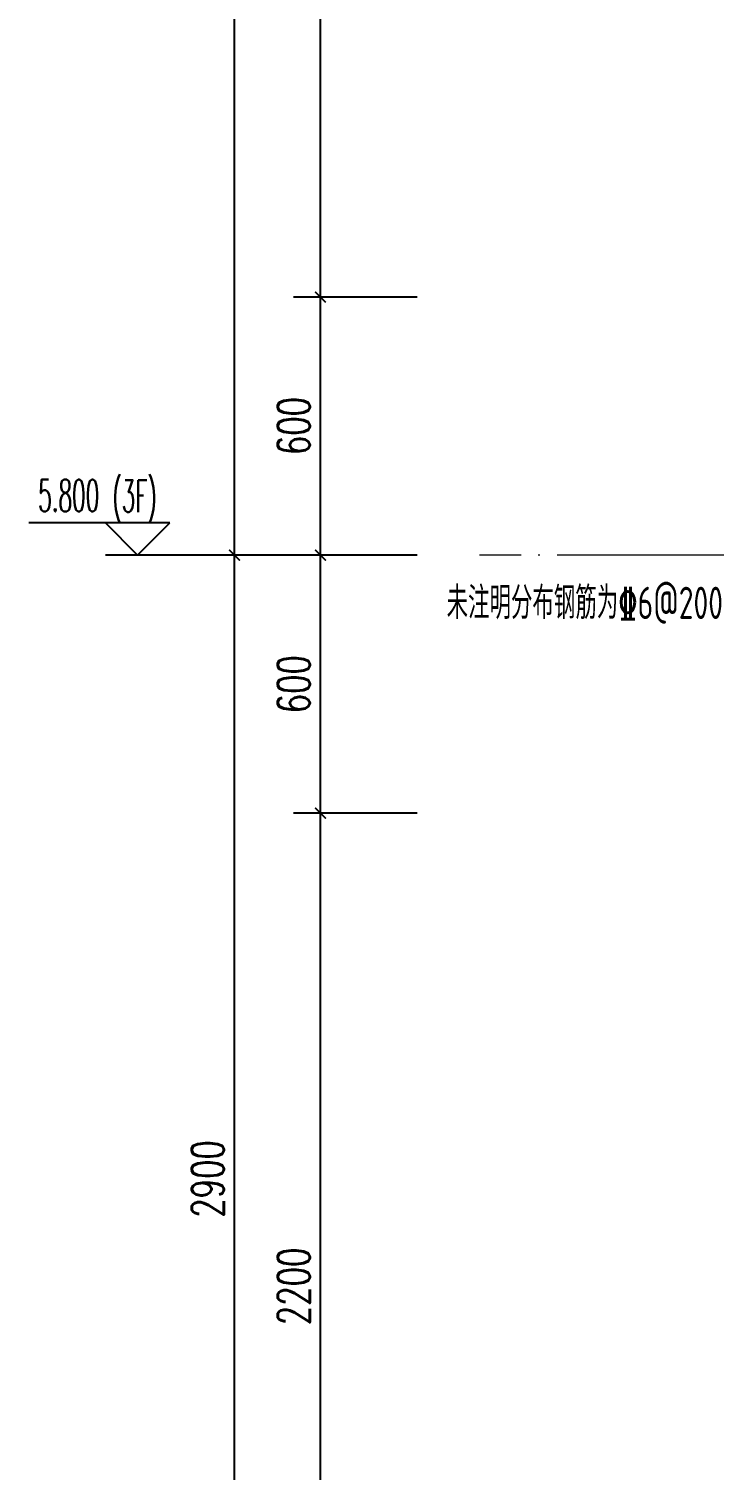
# Model space of a CAD drawing. Extents: x -668857 to 185752, y -270966 to 286822.
# Drawn here: x 67982 to 69575, y 126958 to 130308 of the extents above; entities that cross this region are included whole.
import ezdxf

# ---------------------------------------------------------------- set-up
doc = ezdxf.new("R2010")
doc.units = 0
doc.header["$LTSCALE"] = 1000
doc.linetypes.add('DOTE', pattern=[2.42, 2, -0.2, 0.02, -0.2])
doc.layers.get('0').update_dxf_attribs({"linetype": 'CONTINUOUS'})
doc.layers.get('DEFPOINTS').update_dxf_attribs({"linetype": 'CONTINUOUS'})
for name, color, linetype in [('DIM_ELEV', 3, 'CONTINUOUS'), ('PUB_DIM', 3, 'CONTINUOUS'), ('PUB_TEXT', 2, 'CONTINUOUS'), ('REIN', 6, 'CONTINUOUS'), ('S-引出线', 40, 'CONTINUOUS'), ('TEXT', 2, 'CONTINUOUS')]:
    doc.layers.add(name, color=color, linetype=linetype)
doc.layers.add('DOTE', color=19, linetype='DOTE', lineweight=9)
doc.styles.add('_TCH_DIM', font='SIMPLEX.shx', dxfattribs={"width": 0.7, "bigfont": 'GBCBIG.shx'})
doc.styles.add('_TCH_DIM_T3', font='SIMPLEX', dxfattribs={"width": 0.705882, "bigfont": 'GBCBIG'})
doc.styles.add('TSSD_REIN', font='tssdeng.shx', dxfattribs={"width": 0.7, "height": 300, "bigfont": 'tssdchn.shx'})
doc.dimstyles.new('_TCH_ARCH&&25', dxfattribs={"dimtxt": 74.375, "dimasz": 25, "dimexe": 62.5, "dimexo": 75, "dimgap": 25, "dimtad": 1, "dimdec": 0, "dimzin": 0, "dimdsep": 46, "dimtxsty": '_TCH_DIM_T3', "dimblk": 'ARCHTICK', "dimcen": 0.09, "dimclrt": 7, "dimazin": 0, "dimtfac": 1, "dimtdec": 0, "dimtix": 1, "dimtmove": 2, "dimatfit": 3, "dimldrblk": 'ARCHTICK', "dimfxl": 1, "dimtolj": 1, "dimtzin": 0, "dimarcsym": 0})

# ---------------------------------------------------------------- blocks, each defined once
blk = doc.blocks.new('_ArchTick')
at = {"color": 0, "linetype": 'ByBlock', "const_width": 0.15}
blk.add_lwpolyline([(-0.5, -0.5), (0.5, 0.5)], dxfattribs=at)
blk = doc.blocks.new('*D1869')
at = {"layer": 'DEFPOINTS', "color": 0, "transparency": 16777216}
for p in [(68660, 128484.6), (68960, 128484.6), (68960, 126284.6)]:
    blk.add_point(p, dxfattribs=at)
at = {"layer": 'PUB_DIM', "color": 0, "lineweight": -2, "transparency": 16777216}
for p, q in [((68885, 128484.6), (68597.5, 128484.6)), ((68660, 126284.6), (68660, 128484.6)), ((68885, 126284.6), (68597.5, 126284.6))]:
    blk.add_line(p, q, dxfattribs=at)
at = {"layer": 'PUB_DIM', "color": 0, "lineweight": -2, "transparency": 16777216, "xscale": 25, "yscale": 25, "zscale": 25}
for p, rotation in [((68660, 128484.6), 90), ((68660, 126284.6), 270)]:
    blk.add_blockref('_ArchTick', p, dxfattribs=dict(at, rotation=rotation))
at = {"layer": 'PUB_DIM', "color": 7, "transparency": 16777216, "insert": (68597.8, 127384.6), "char_height": 74.38, "attachment_point": 5, "rotation": 90, "style": '_TCH_DIM_T3'}
blk.add_mtext('\\A1;2200', dxfattribs=at)
blk = doc.blocks.new('*D1870')
at = {"layer": 'DEFPOINTS', "color": 0, "transparency": 16777216}
for p in [(68660, 129084.6), (68960, 129084.6), (68960, 128484.6)]:
    blk.add_point(p, dxfattribs=at)
at = {"layer": 'PUB_DIM', "color": 0, "lineweight": -2, "transparency": 16777216}
for p, q in [((68885, 129084.6), (68597.5, 129084.6)), ((68660, 128484.6), (68660, 129084.6)), ((68885, 128484.6), (68597.5, 128484.6))]:
    blk.add_line(p, q, dxfattribs=at)
at = {"layer": 'PUB_DIM', "color": 0, "lineweight": -2, "transparency": 16777216, "xscale": 25, "yscale": 25, "zscale": 25}
for p, rotation in [((68660, 129084.6), 90), ((68660, 128484.6), 270)]:
    blk.add_blockref('_ArchTick', p, dxfattribs=dict(at, rotation=rotation))
at = {"layer": 'PUB_DIM', "color": 7, "transparency": 16777216, "insert": (68597.8, 128784.6), "char_height": 74.38, "attachment_point": 5, "rotation": 90, "style": '_TCH_DIM_T3'}
blk.add_mtext('\\A1;600', dxfattribs=at)
blk = doc.blocks.new('*D1871')
at = {"layer": 'DEFPOINTS', "color": 0, "transparency": 16777216}
for p in [(68660, 129684.6), (68960, 129684.6), (68960, 129084.6)]:
    blk.add_point(p, dxfattribs=at)
at = {"layer": 'PUB_DIM', "color": 0, "lineweight": -2, "transparency": 16777216}
for p, q in [((68885, 129684.6), (68597.5, 129684.6)), ((68660, 129084.6), (68660, 129684.6)), ((68885, 129084.6), (68597.5, 129084.6))]:
    blk.add_line(p, q, dxfattribs=at)
at = {"layer": 'PUB_DIM', "color": 0, "lineweight": -2, "transparency": 16777216, "xscale": 25, "yscale": 25, "zscale": 25}
for p, rotation in [((68660, 129684.6), 90), ((68660, 129084.6), 270)]:
    blk.add_blockref('_ArchTick', p, dxfattribs=dict(at, rotation=rotation))
at = {"layer": 'PUB_DIM', "color": 7, "transparency": 16777216, "insert": (68597.8, 129384.6), "char_height": 74.38, "attachment_point": 5, "rotation": 90, "style": '_TCH_DIM_T3'}
blk.add_mtext('\\A1;600', dxfattribs=at)
blk = doc.blocks.new('*D1872')
at = {"layer": 'DEFPOINTS', "color": 0, "transparency": 16777216}
for p in [(68660, 131384.6), (68960, 131384.6), (68960, 129684.6)]:
    blk.add_point(p, dxfattribs=at)
at = {"layer": 'PUB_DIM', "color": 0, "lineweight": -2, "transparency": 16777216}
for p, q in [((68885, 131384.6), (68597.5, 131384.6)), ((68660, 129684.6), (68660, 131384.6)), ((68885, 129684.6), (68597.5, 129684.6))]:
    blk.add_line(p, q, dxfattribs=at)
at = {"layer": 'PUB_DIM', "color": 0, "lineweight": -2, "transparency": 16777216, "xscale": 25, "yscale": 25, "zscale": 25}
for p, rotation in [((68660, 131384.6), 90), ((68660, 129684.6), 270)]:
    blk.add_blockref('_ArchTick', p, dxfattribs=dict(at, rotation=rotation))
at = {"layer": 'PUB_DIM', "color": 7, "transparency": 16777216, "insert": (68597.8, 130534.6), "char_height": 74.38, "attachment_point": 5, "rotation": 90, "style": '_TCH_DIM_T3'}
blk.add_mtext('\\A1;1700', dxfattribs=at)
blk = doc.blocks.new('*D1884')
at = {"layer": 'DEFPOINTS', "color": 0, "transparency": 16777216}
for p in [(68460, 129084.6), (68960, 129084.6), (68960, 126184.6)]:
    blk.add_point(p, dxfattribs=at)
at = {"layer": 'PUB_DIM', "color": 0, "lineweight": -2, "transparency": 16777216}
for p, q in [((68885, 129084.6), (68397.5, 129084.6)), ((68460, 126184.6), (68460, 129084.6)), ((68885, 126184.6), (68397.5, 126184.6))]:
    blk.add_line(p, q, dxfattribs=at)
at = {"layer": 'PUB_DIM', "color": 0, "lineweight": -2, "transparency": 16777216, "xscale": 25, "yscale": 25, "zscale": 25}
for p, rotation in [((68460, 129084.6), 90), ((68460, 126184.6), 270)]:
    blk.add_blockref('_ArchTick', p, dxfattribs=dict(at, rotation=rotation))
at = {"layer": 'PUB_DIM', "color": 7, "transparency": 16777216, "insert": (68397.8, 127634.6), "char_height": 74.38, "attachment_point": 5, "rotation": 90, "style": '_TCH_DIM_T3'}
blk.add_mtext('\\A1;2900', dxfattribs=at)
blk = doc.blocks.new('*D1885')
at = {"layer": 'DEFPOINTS', "color": 0, "transparency": 16777216}
for p in [(68460, 131984.6), (68960, 131984.6), (68960, 129084.6)]:
    blk.add_point(p, dxfattribs=at)
at = {"layer": 'PUB_DIM', "color": 0, "lineweight": -2, "transparency": 16777216}
for p, q in [((68885, 131984.6), (68397.5, 131984.6)), ((68460, 129084.6), (68460, 131984.6)), ((68885, 129084.6), (68397.5, 129084.6))]:
    blk.add_line(p, q, dxfattribs=at)
at = {"layer": 'PUB_DIM', "color": 0, "lineweight": -2, "transparency": 16777216, "xscale": 25, "yscale": 25, "zscale": 25}
for p, rotation in [((68460, 131984.6), 90), ((68460, 129084.6), 270)]:
    blk.add_blockref('_ArchTick', p, dxfattribs=dict(at, rotation=rotation))
at = {"layer": 'PUB_DIM', "color": 7, "transparency": 16777216, "insert": (68397.8, 130534.6), "char_height": 74.38, "attachment_point": 5, "rotation": 90, "style": '_TCH_DIM_T3'}
blk.add_mtext('\\A1;2900', dxfattribs=at)
blk = doc.blocks.new('20210809.02275929')
at = {"layer": 'REIN', "const_width": 9}
for points in [[(88113.3, 67634.2), (88113.3, 67738.1), (88457.1, 67738.1), (88457.1, 66580.9), (88250.3, 66580.9), (88250.3, 66645.6)], [(89233.9, 66808.4), (89233.9, 67063.1), (88395.2, 67063.1), (88395.2, 66980.3), (89209.6, 66980.3), (89209.6, 67044.5)]]:
    blk.add_lwpolyline(points, dxfattribs=at)
at = {"layer": 'REIN', "const_width": 8}
for points in [[(88126.4, 67722.7, 1), (88134.4, 67722.7, 1)], [(88283, 67722.7, 1), (88291, 67722.7, 1)], [(88439.4, 67722.7, 1), (88447.4, 67722.7, 1)], [(88438, 67557.9, 1), (88446, 67557.9, 1)], [(88438, 67388.8, 1), (88446, 67388.8, 1)], [(88438, 67222.2, 1), (88446, 67222.2, 1)], [(88406.9, 67048.5, 1), (88414.9, 67048.5, 1)], [(88439.8, 67048.5, 1), (88447.8, 67048.5, 1)], [(88613, 67048.5, 1), (88621, 67048.5, 1)], [(88794.1, 67048.5, 1), (88802.1, 67048.5, 1)], [(88975.4, 67048.5, 1), (88983.4, 67048.5, 1)], [(88406.9, 66993.5, 1), (88414.9, 66993.5, 1)], [(88439.8, 66993.5, 1), (88447.8, 66993.5, 1)], [(88613, 66993.5, 1), (88621, 66993.5, 1)], [(88794.1, 66993.5, 1), (88802.1, 66993.5, 1)], [(88975.4, 66993.5, 1), (88983.4, 66993.5, 1)], [(88438, 66837.3, 1), (88446, 66837.3, 1)], [(88438, 66715.1, 1), (88446, 66715.1, 1)], [(88260.3, 66596.4, 1), (88268.3, 66596.4, 1)], [(88438, 66596.4, 1), (88446, 66596.4, 1)]]:
    blk.add_lwpolyline(points, format="xyb", close=True, dxfattribs=at)
at = {"layer": 'S-引出线'}
blk.add_line((88457.1, 66768.4), (88755, 66768.4), dxfattribs=at)
blk.add_lwpolyline([(88746.9, 66980.3), (88746.9, 66873.3), (89002.9, 66873.3)], dxfattribs=at)
at = {"layer": 'TEXT', "style": 'TSSD_REIN', "width": 0.7}
for s, p in [('未注明分布钢筋为%%1326@200', (87152, 67014.4)), ('%%1328@150', (88755.1, 66874.3)), ('\x848@200', (88495.7, 66780.1))]:
    blk.add_text(s, height=75, rotation=0, dxfattribs=at).set_placement(p)
blk = doc.blocks.new('20210902.15310781')
at = {"layer": 'DOTE', "color": 1, "linetype": 'DOTE', "ltscale": 0.2}
blk.add_line((87879, -126345.9), (84878.9, -126345.9), dxfattribs=at)

msp = doc.modelspace()

# ---------------------------------------------------------------- linework, layer by layer
at = {"layer": 'DIM_ELEV', "color": 1}
for p, q in [((68309.95, 129159.56), (67981.95, 129159.56)), ((68234.95, 129084.56), (68159.95, 129159.56)), ((68234.95, 129084.56), (68309.95, 129159.56)), ((68659.95, 129084.56), (68159.95, 129084.56))]:
    msp.add_line(p, q, dxfattribs=at)

# ---------------------------------------------------------------- block references
at = {"layer": 'DOTE'}
msp.add_blockref('20210902.15310781', (-15848.9, 255430.45), dxfattribs=at)
at = {"layer": 'REIN'}
msp.add_blockref('20210809.02275929', (-18198.85, 61921.76), dxfattribs=at)

# ---------------------------------------------------------------- texts
at = {"layer": 'PUB_TEXT', "color": 1, "style": '_TCH_DIM', "width": 0.494118}
for s, p in [('(3F)', (68176, 129184.59)), ('5.800', (68003.85, 129185.81))]:
    msp.add_text(s, height=74.375, dxfattribs=at).set_placement(p)

# ---------------------------------------------------------------- dimensions: what is measured, and where the dimension line sits
at = {"layer": 'PUB_DIM'}
for p1, p2, distance, picture, middle in [((68959.95, 129084.56), (68959.95, 131984.56), 500, '*D1885', (68397.76, 130534.56)), ((68959.95, 129684.6), (68959.95, 131384.56), 300, '*D1872', (68597.76, 130534.58)), ((68959.95, 129084.56), (68959.95, 129684.6), 300, '*D1871', (68597.76, 129384.58)), ((68959.95, 126184.56), (68959.95, 129084.56), 500, '*D1884', (68397.76, 127634.56)), ((68959.95, 128484.56), (68959.95, 129084.56), 300, '*D1870', (68597.76, 128784.56)), ((68959.95, 126284.56), (68959.95, 128484.56), 300, '*D1869', (68597.76, 127384.56))]:
    dim = msp.add_aligned_dim(p1=p1, p2=p2, distance=distance, dimstyle='_TCH_ARCH&&25', dxfattribs=at)
    dim.commit()
    dim.dimension.update_dxf_attribs({"geometry": picture, "text_midpoint": middle})

doc.saveas('drawing.dxf')
